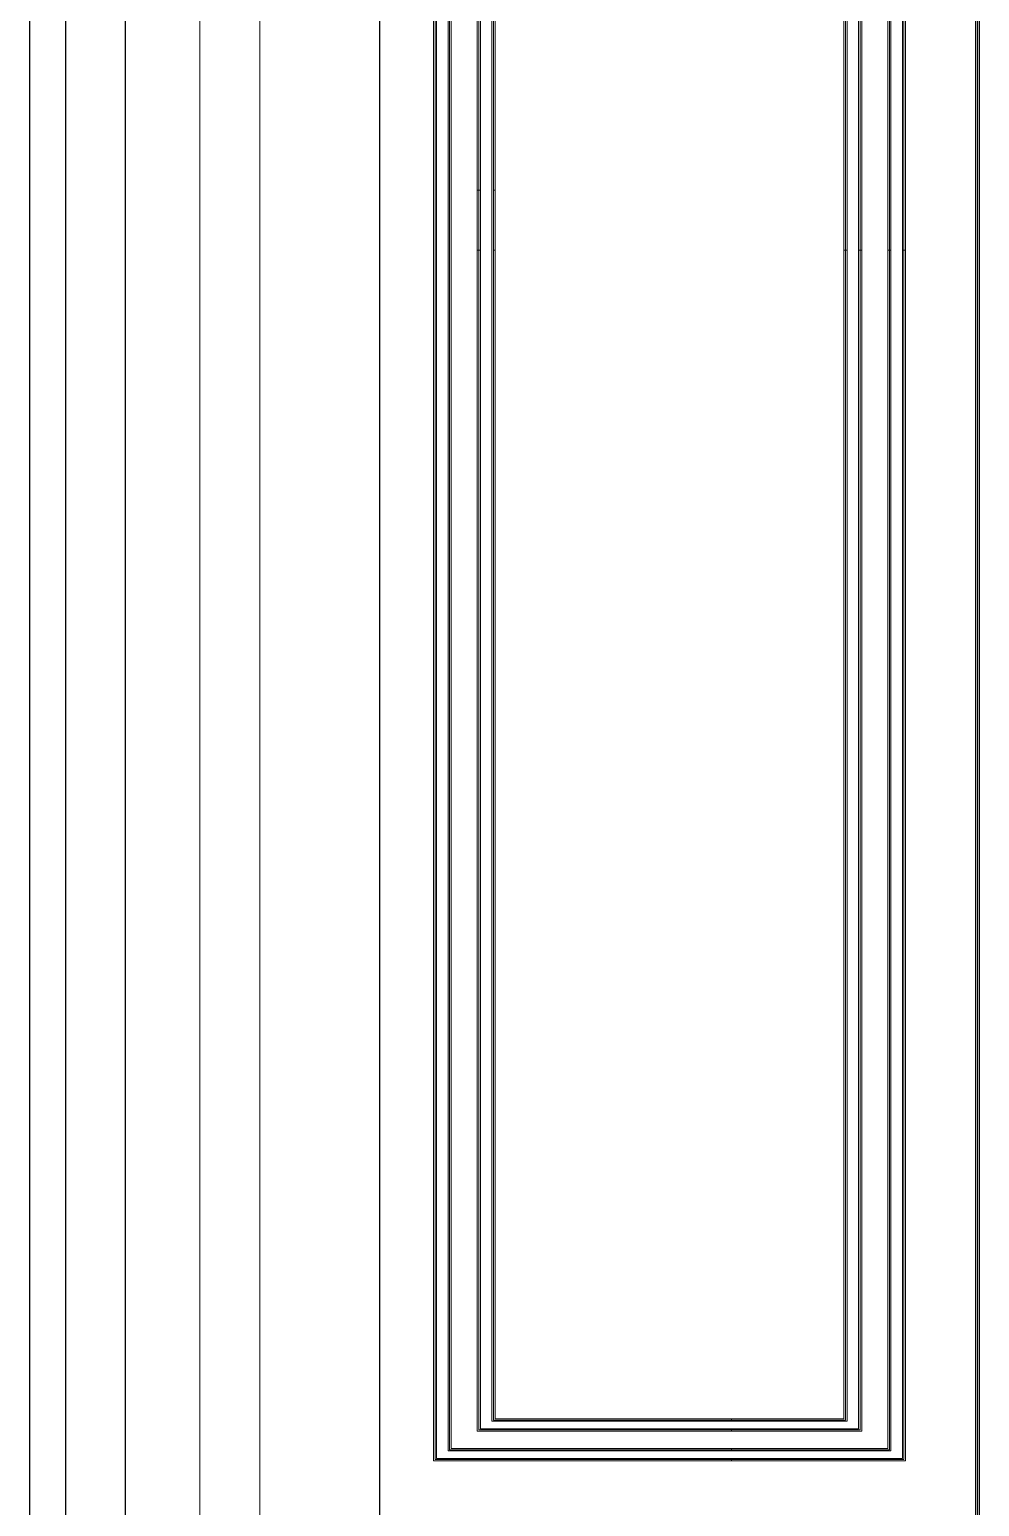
# Model space of a CAD drawing. Extents: x 44111 to 90315, y 4379 to 151689.
# Drawn here: x 61268 to 62062, y 131771 to 133003 of the extents above; entities that cross this region are included whole.
import ezdxf

# ---------------------------------------------------------------- set-up
doc = ezdxf.new("R2010")
doc.units = 0
doc.header["$LTSCALE"] = 1000
doc.header["$MEASUREMENT"] = 0
doc.layers.add('A-立面看线', color=50, linetype='Continuous')
doc.layers.add('J-LM-门窗洞', color=35, linetype='Continuous')
doc.layers.add('细线', color=8, linetype='Continuous', lineweight=0)

msp = doc.modelspace()

# ---------------------------------------------------------------- linework, layer by layer
at = {"layer": 'A-立面看线'}
for p, q in [((61268.5, 137713.2), (61268.5, 131719.2)), ((61298.5, 137683.2), (61298.5, 131719.2)), ((61348.5, 137433.2), (61348.5, 131719.2))]:
    msp.add_line(p, q, dxfattribs=at)
at = {"layer": 'J-LM-门窗洞'}
msp.add_line((61560.7, 137383.2), (61560.7, 131719.2), dxfattribs=at)
at = {"layer": '细线'}
for p, q in [((61410.7, 131719.2), (61410.7, 137383.2)), ((61460.7, 131719.2), (61460.7, 137383.2)), ((62058.4, 134819.2), (62058.4, 131720.1)), ((62059.7, 134819.2), (62059.7, 131719.2)), ((62060.4, 134819.2), (62060.4, 131719.2)), ((62061.7, 131720.1), (62061.7, 134819.2)), ((61605.8, 134664.6), (61605.8, 131808.8)), ((61607.1, 134663.6), (61607.1, 132801.9)), ((61608.4, 132801.9), (61608.4, 134662.7)), ((61997.4, 134662.7), (61997.4, 132919.2)), ((61998.7, 134663.6), (61998.7, 131809.7)), ((62000, 131808.8), (62000, 134664.6)), ((61618, 134656.3), (61618, 132801.9)), ((61619.3, 134655.4), (61619.3, 132801.9)), ((61620.6, 132801.9), (61620.6, 134654.5)), ((61985.2, 134654.5), (61985.2, 132920.6)), ((61986.5, 132919.7), (61986.5, 134655.4)), ((61987.8, 132918.8), (61987.8, 134656.3)), ((61642.4, 134639.9), (61642.4, 132869.2)), ((61643.7, 134638.9), (61643.7, 132869.2)), ((61645, 132869.2), (61645, 134638)), ((61960.8, 134638), (61960.8, 132919.2)), ((61962.1, 132919.2), (61962.1, 134638.9)), ((61963.4, 132919.2), (61963.4, 134639.9)), ((61654.6, 134631.6), (61654.6, 131841.8)), ((61655.9, 132869.2), (61655.9, 134630.7)), ((61657.2, 132869.2), (61657.2, 134629.8)), ((61948.6, 134629.8), (61948.6, 131843.6)), ((61949.9, 134630.7), (61949.9, 132919.2)), ((61951.2, 132919.2), (61951.2, 134631.6)), ((61948.6, 132919.2), (61948.6, 132869.2)), ((61949.9, 132919.2), (61949.9, 132869.2)), ((61951.2, 132869.2), (61951.2, 132919.2)), ((61960.8, 132919.2), (61960.8, 132869.2)), ((61962.1, 132869.2), (61962.1, 132919.2)), ((61963.4, 132869.2), (61963.4, 132919.2)), ((61985.2, 132920.6), (61985.2, 132920.6)), ((61985.2, 132920.6), (61985.2, 132919.2)), ((61985.2, 132919.2), (61985.2, 132869.2)), ((61986.5, 132919.2), (61986.5, 132919.7)), ((61986.5, 132869.2), (61986.5, 132919.2)), ((61987.8, 132869.2), (61987.8, 132919.2)), ((61987.8, 132918.8), (61987.8, 132918.8)), ((61997.4, 132919.2), (61997.4, 132869.2)), ((61998.7, 132869.2), (61998.7, 132919.2)), ((62000, 132869.2), (62000, 132919.2)), ((61642.4, 132869.2), (61643.7, 132869.2)), ((61642.4, 132869.2), (61642.4, 132819.2)), ((61643.7, 132869.2), (61645, 132869.2)), ((61643.7, 132869.2), (61643.7, 132819.2)), ((61645, 132819.2), (61645, 132869.2)), ((61655.9, 132869.2), (61657.2, 132869.2)), ((61655.9, 132819.2), (61655.9, 132869.2)), ((61657.2, 132819.2), (61657.2, 132869.2)), ((61948.6, 132869.2), (61948.6, 132819.2)), ((61949.9, 132869.2), (61949.9, 132819.2)), ((61951.2, 132819.2), (61951.2, 132869.2)), ((61960.8, 132869.2), (61960.8, 132819.2)), ((61962.1, 132819.2), (61962.1, 132869.2)), ((61963.4, 132819.2), (61963.4, 132869.2)), ((61985.2, 132869.2), (61985.2, 132819.2)), ((61986.5, 132819.2), (61986.5, 132869.2)), ((61987.8, 132819.2), (61987.8, 132869.2)), ((61997.4, 132869.2), (61997.4, 132819.2)), ((61998.7, 132819.2), (61998.7, 132869.2)), ((62000, 132819.2), (62000, 132869.2)), ((61607.1, 132819.2), (61607.1, 131809.7)), ((61608.4, 131810.7), (61608.4, 132819.2)), ((61618, 132819.2), (61618, 131817.1)), ((61619.3, 132819.2), (61619.3, 131818)), ((61620.6, 131818.9), (61620.6, 132819.2)), ((61643.7, 132819.2), (61642.4, 132819.2)), ((61642.4, 132819.2), (61642.4, 131833.5)), ((61645, 132819.2), (61643.7, 132819.2)), ((61643.7, 132819.2), (61643.7, 131834.5)), ((61645, 131835.4), (61645, 132819.2)), ((61657.2, 132819.2), (61655.9, 132819.2)), ((61655.9, 131842.7), (61655.9, 132819.2)), ((61657.2, 131843.6), (61657.2, 132819.2)), ((61949.9, 132819.2), (61948.6, 132819.2)), ((61949.9, 132819.2), (61949.9, 131842.7)), ((61951.2, 132819.2), (61949.9, 132819.2)), ((61951.2, 131841.8), (61951.2, 132819.2)), ((61962.1, 132819.2), (61960.8, 132819.2)), ((61960.8, 132819.2), (61960.8, 131835.4)), ((61962.1, 131834.5), (61962.1, 132819.2)), ((61963.4, 132819.2), (61962.1, 132819.2)), ((61963.4, 131833.5), (61963.4, 132819.2)), ((61986.5, 132819.2), (61985.2, 132819.2)), ((61985.2, 132819.2), (61985.2, 131818.9)), ((61986.5, 131818), (61986.5, 132819.2)), ((61987.8, 132819.2), (61986.5, 132819.2)), ((61987.8, 131817.1), (61987.8, 132819.2)), ((61998.7, 132819.2), (61997.4, 132819.2)), ((61997.4, 132819.2), (61997.4, 131810.7)), ((62000, 132819.2), (61998.7, 132819.2)), ((61654.6, 131841.8), (61854.7, 131841.8)), ((61655.9, 131842.7), (61854.7, 131842.7)), ((61854.7, 131843.6), (61657.2, 131843.6)), ((61854.7, 131842.7), (61854.7, 131843.6)), ((61948.6, 131843.6), (61854.7, 131843.6)), ((61854.7, 131841.8), (61854.7, 131842.7)), ((61854.7, 131842.7), (61949.9, 131842.7)), ((61854.7, 131841.8), (61951.2, 131841.8)), ((61642.4, 131833.5), (61854.7, 131833.5)), ((61854.7, 131834.5), (61643.7, 131834.5)), ((61854.7, 131835.4), (61645, 131835.4)), ((61854.7, 131834.5), (61854.7, 131835.4)), ((61960.8, 131835.4), (61854.7, 131835.4)), ((61854.7, 131833.5), (61854.7, 131834.5)), ((61962.1, 131834.5), (61854.7, 131834.5)), ((61854.7, 131833.5), (61963.4, 131833.5)), ((61618, 131817.1), (61854.7, 131817.1)), ((61619.3, 131818), (61854.7, 131818)), ((61854.7, 131818.9), (61620.6, 131818.9)), ((61854.7, 131818), (61854.7, 131818.9)), ((61985.2, 131818.9), (61854.7, 131818.9)), ((61854.7, 131817.1), (61854.7, 131818)), ((61854.7, 131818), (61986.5, 131818)), ((61854.7, 131817.1), (61987.8, 131817.1)), ((61605.8, 131808.8), (61854.7, 131808.8)), ((61607.1, 131809.7), (61854.7, 131809.7)), ((61854.7, 131810.7), (61608.4, 131810.7)), ((61854.7, 131809.7), (61854.7, 131810.7)), ((61997.4, 131810.7), (61854.7, 131810.7)), ((61854.7, 131808.8), (61854.7, 131809.7)), ((61854.7, 131809.7), (61998.7, 131809.7)), ((61854.7, 131808.8), (62000, 131808.8))]:
    msp.add_line(p, q, dxfattribs=at)

doc.saveas('drawing.dxf')
